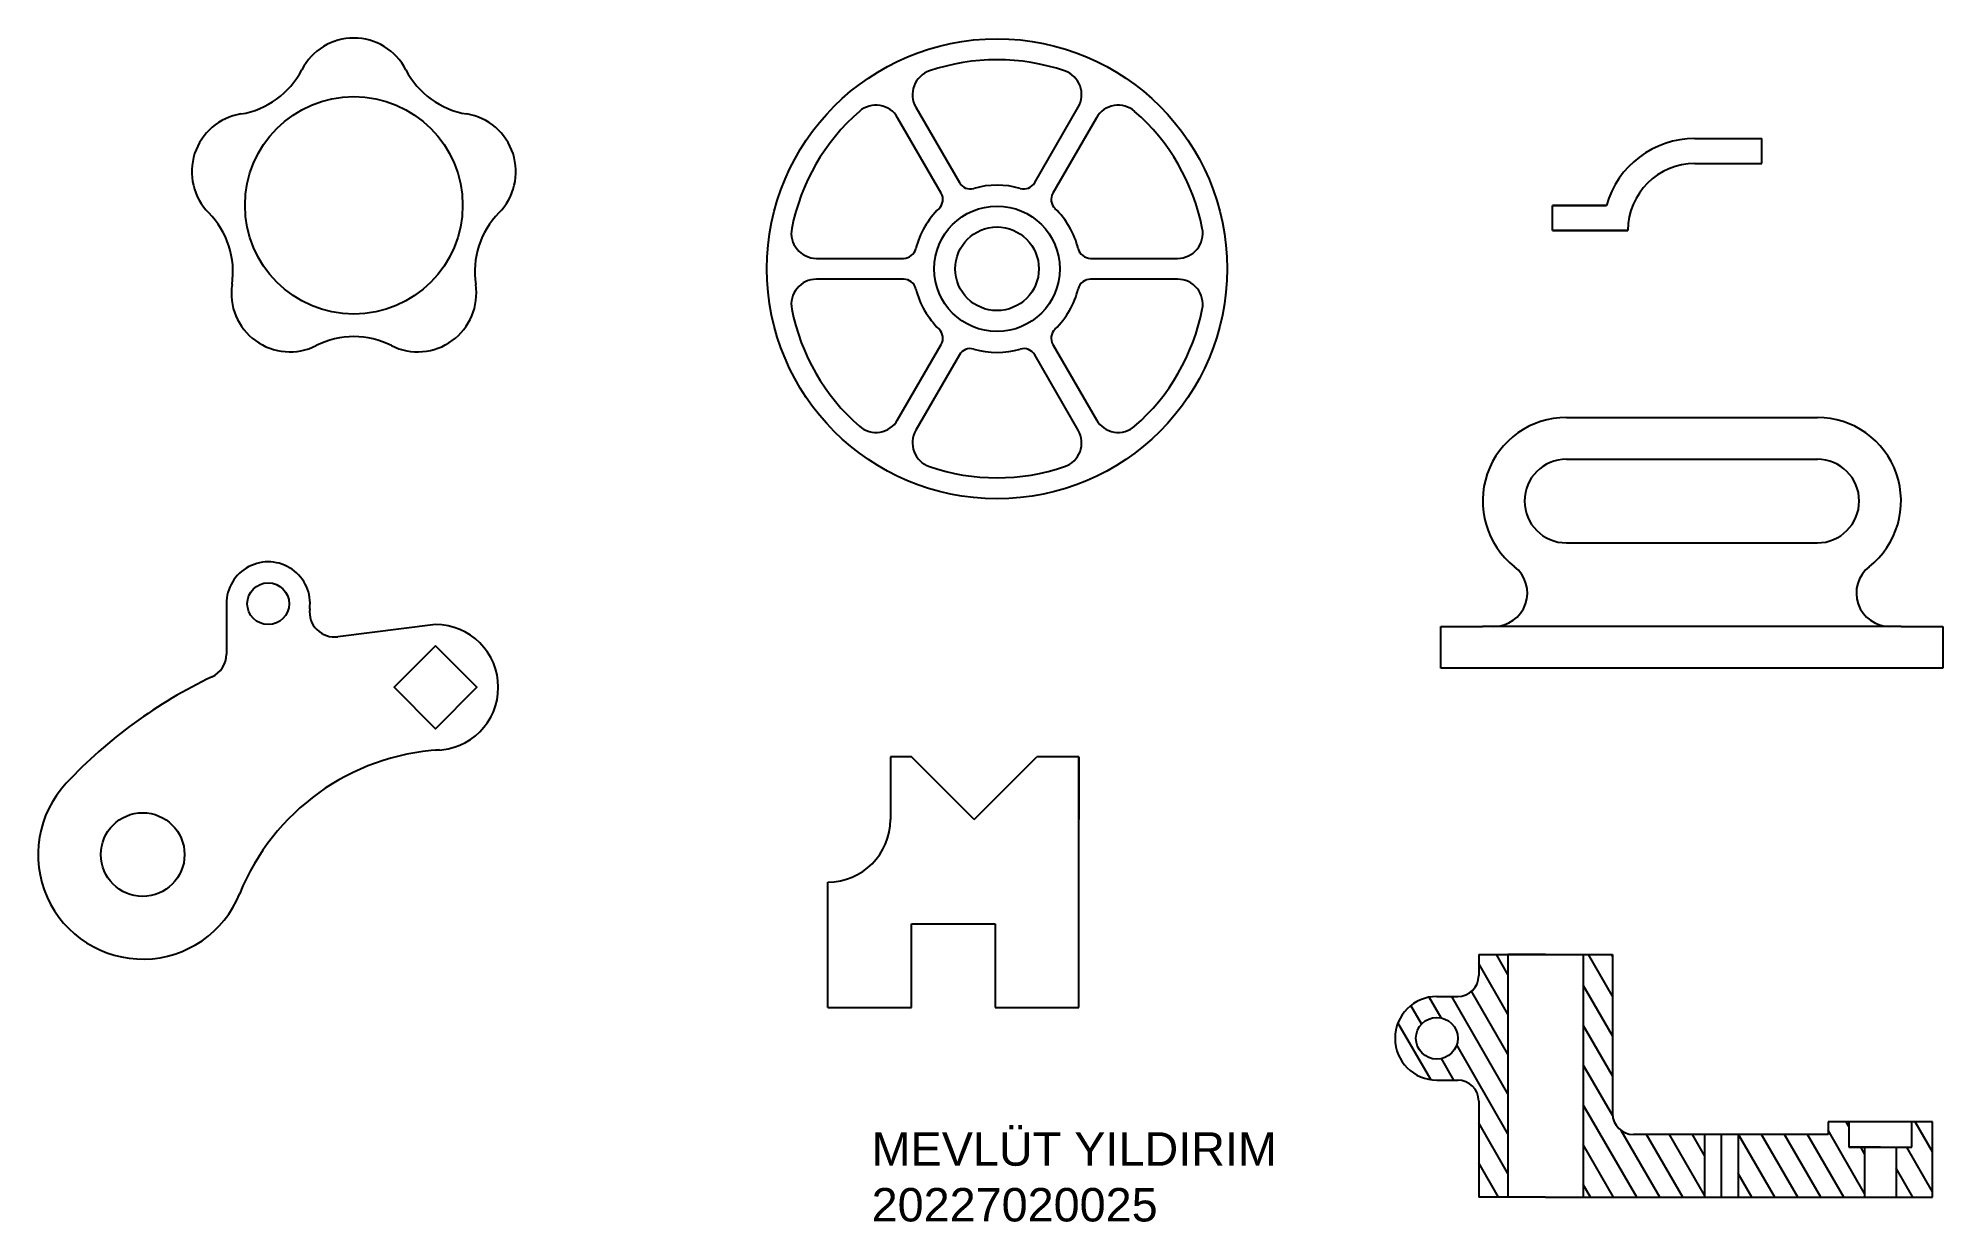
# Model space of a CAD drawing. Header units: millimetres. Extents: x 2506 to 2962, y 1192 to 1475.
import ezdxf

# ---------------------------------------------------------------- set-up
doc = ezdxf.new("R2010")
doc.units = ezdxf.units.MM
doc.linetypes.add('ACAD_ISO09W100', pattern=[45, 24, -3, 6, -3, 6, -3])
doc.styles.add('Annotative', font='arial.ttf')

# ---------------------------------------------------------------- blocks, each defined once
blk = doc.blocks.new('*U1')
for p, q in [((-19.42, 4.09), (-9, -13.95)), ((9, -13.95), (19.42, 4.09))]:
    blk.add_line(p, q)
for centre, radius, start, end in [((0, -34.55), 50, 71.1385, 108.8615), ((-14.22, 7.09), 6, 108.8615, 210), ((14.22, 7.09), 6, 330, 71.1385), ((-6.4, -12.45), 3, 210, 286.1648), ((0, -34.55), 20, 73.8352, 106.1648), ((6.4, -12.45), 3, 253.8352, 330)]:
    blk.add_arc(centre, radius, start, end)
blk = doc.blocks.new('*U2')
at = {"color": 0, "linetype": 'ByBlock', "lineweight": -2, "transparency": 16777216}
blk.add_blockref('*U1', (2735.49, 1454.55), dxfattribs=at)
for p, rotation in [((2705.57, 1437.27), 59.99999999999999), ((2765.41, 1437.27), 299.9999999999999), ((2705.57, 1402.73), 120), ((2765.41, 1402.73), 240), ((2735.49, 1385.46), 180)]:
    blk.add_blockref('*U1', p, dxfattribs=dict(at, rotation=rotation))

msp = doc.modelspace()

# ---------------------------------------------------------------- hatches: boundary and pattern name
h = msp.add_hatch()
h.set_pattern_fill('ANSI31', color=256, scale=1.5, angle=75)
h.paths.add_polyline_path([(2857.61, 1255.98), (2850.61, 1255.98), (2850.61, 1250.98, -0.414214), (2845.61, 1245.98), (2840.61, 1245.98, 1), (2840.61, 1225.98), (2845.61, 1225.98, -0.414214), (2850.61, 1220.98), (2850.61, 1197.98), (2857.61, 1197.98)])
h.paths.add_polyline_path([(2845.61, 1235.98, -1), (2835.61, 1235.98, -1)], flags=16)
h.paths.add_polyline_path([(2882.61, 1255.98), (2875.61, 1255.98), (2875.61, 1197.98), (2904.61, 1197.98), (2904.61, 1212.98), (2887.61, 1212.98, -0.414214), (2882.61, 1217.98)])
h.paths.add_polyline_path([(2942.86, 1209.98), (2939.11, 1209.98), (2939.11, 1215.98), (2934.11, 1215.98), (2934.11, 1212.98), (2912.61, 1212.98), (2912.61, 1197.98), (2942.86, 1197.98)])
h.paths.add_polyline_path([(2959.11, 1209.98), (2959.11, 1215.98), (2954.11, 1215.98), (2954.11, 1209.98), (2950.36, 1209.98), (2950.36, 1197.98), (2959.11, 1197.98)])

# ---------------------------------------------------------------- linework, layer by layer
for p, q in [((2902.29, 1451.17), (2918.29, 1451.17)), ((2918.29, 1445.17), (2918.29, 1451.17)), ((2902.29, 1445.17), (2918.29, 1445.17)), ((2868.29, 1435.17), (2881.12, 1435.17)), ((2881.12, 1435.17), (2868.29, 1435.17)), ((2868.29, 1429.17), (2868.29, 1435.17)), ((2868.29, 1429.17), (2870.29, 1429.17)), ((2868.29, 1429.17), (2881.12, 1429.17)), ((2886.29, 1429.17), (2868.29, 1429.17)), ((2870.29, 1429.17), (2886.29, 1429.17)), ((2871.56, 1384.46), (2931.56, 1384.46)), ((2871.56, 1374.46), (2931.56, 1374.46)), ((2871.56, 1354.46), (2931.56, 1354.46)), ((2551.29, 1339.91), (2551.29, 1327.85)), ((2601.29, 1334.91), (2577.92, 1331.99)), ((2841.56, 1324.46), (2841.56, 1334.46)), ((2841.56, 1334.46), (2851.56, 1334.46)), ((2951.56, 1334.46), (2851.56, 1334.46)), ((2901.56, 1334.46), (2851.56, 1334.46)), ((2951.56, 1334.46), (2961.56, 1334.46)), ((2961.56, 1334.46), (2961.56, 1324.46)), ((2961.56, 1324.46), (2841.56, 1324.46)), ((2601.29, 1304.88), (2601.29, 1304.91)), ((2715.02, 1303.32), (2710.02, 1303.32)), ((2710.02, 1303.32), (2710.02, 1288.32)), ((2730.02, 1288.32), (2715.02, 1303.32)), ((2730.02, 1288.32), (2745.02, 1303.32)), ((2755.02, 1303.32), (2745.02, 1303.32)), ((2755.02, 1243.32), (2755.02, 1303.32)), ((2755.02, 1303.32), (2755.02, 1288.32)), ((2695.02, 1243.32), (2695.02, 1273.32)), ((2715.02, 1243.32), (2715.02, 1263.32)), ((2715.02, 1263.32), (2735.02, 1263.32)), ((2735.02, 1263.32), (2735.02, 1243.32)), ((2850.61, 1255.98), (2882.61, 1255.98)), ((2850.61, 1255.98), (2850.61, 1250.98)), ((2866.61, 1255.98), (2857.61, 1255.98)), ((2857.61, 1255.98), (2857.61, 1197.98)), ((2866.61, 1255.98), (2875.61, 1255.98)), ((2875.61, 1255.98), (2875.61, 1197.98)), ((2882.61, 1255.98), (2882.61, 1217.98)), ((2882.61, 1255.98), (2882.61, 1217.98)), ((2695.02, 1243.32), (2715.02, 1243.32)), ((2735.02, 1243.32), (2755.02, 1243.32)), ((2840.61, 1245.98), (2845.61, 1245.98)), ((2840.61, 1225.98), (2845.61, 1225.98)), ((2850.61, 1220.98), (2850.61, 1197.98)), ((2959.11, 1215.98), (2934.11, 1215.98)), ((2934.11, 1215.98), (2934.11, 1212.98)), ((2954.11, 1215.98), (2939.11, 1215.98)), ((2939.11, 1215.98), (2939.11, 1209.98)), ((2954.11, 1209.98), (2954.11, 1215.98)), ((2959.11, 1209.98), (2959.11, 1215.98)), ((2934.11, 1212.98), (2887.61, 1212.98)), ((2904.61, 1212.98), (2904.61, 1197.98)), ((2912.61, 1212.98), (2912.61, 1197.98)), ((2939.11, 1209.98), (2954.11, 1209.98)), ((2946.61, 1209.98), (2939.11, 1209.98)), ((2942.86, 1209.98), (2942.86, 1197.98)), ((2946.61, 1209.98), (2944.11, 1209.98)), ((2946.61, 1209.98), (2954.11, 1209.98)), ((2950.36, 1209.98), (2950.36, 1197.98)), ((2959.11, 1197.98), (2959.11, 1209.98)), ((2866.61, 1197.98), (2850.61, 1197.98)), ((2866.61, 1197.98), (2908.61, 1197.98)), ((2908.61, 1197.98), (2946.61, 1197.98)), ((2946.61, 1197.98), (2959.11, 1197.98))]:
    msp.add_line(p, q)
at = {"linetype": 'ACAD_ISO09W100'}
msp.add_line((2908.61, 1197.98), (2908.61, 1212.98), dxfattribs=at)
msp.add_lwpolyline([(2601.29, 1329.81), (2591.39, 1319.91), (2601.29, 1310.02), (2611.19, 1319.91)], close=True)
for centre, radius in [((2735.49, 1420), 55), ((2581.76, 1435.18), 26), ((2735.49, 1420), 15), ((2735.49, 1420), 10), ((2561.29, 1339.91), 5), ((2531.29, 1279.91), 10), ((2840.61, 1235.98), 5)]:
    msp.add_circle(centre, radius)
for centre, radius, start, end in [((2581.76, 1461.18), 14, 27.2895, 152.7105), ((2551.55, 1476.76), 20, 279.2895, 332.7105), ((2611.98, 1476.76), 20, 207.2895, 260.7105), ((2557.03, 1443.21), 14, 99.2895, 224.7105), ((2606.49, 1443.21), 14, 315.2895, 80.7105), ((2902.29, 1429.17), 22, 90, 164.1734), ((2902.29, 1429.17), 16, 90, 180), ((2532.87, 1419.29), 20, 351.2895, 44.7105), ((2630.65, 1419.29), 20, 135.2895, 188.7105), ((2566.48, 1414.14), 14, 171.2895, 296.7105), ((2597.04, 1414.14), 14, 243.2895, 8.7105), ((2581.76, 1383.77), 20, 63.2895, 116.7105), ((2871.56, 1364.46), 20, 90, 231.7868), ((2931.56, 1364.46), 20, 308.2132, 90), ((2871.56, 1364.46), 10, 90, 270), ((2931.56, 1364.46), 10, 270, 90), ((2561.29, 1339.91), 10, 352.9329, 180), ((2854.24, 1342.46), 8, 270, 51.7868), ((2948.88, 1342.46), 8, 128.2132, 270), ((2577.17, 1337.95), 6, 172.9329, 277.125), ((2601.29, 1319.91), 15, 270, 90), ((2601.29, 1319.91), 15, 270, 90), ((2545.29, 1327.85), 6, 295.3377, 0), ((2597.08, 1218.49), 115, 115.3377, 136.9632), ((2605.51, 1250.04), 55, 93.4506, 158.0737), ((2531.29, 1279.91), 25, 136.9632, 338.0737), ((2695.02, 1288.32), 15, 270, 0), ((2845.61, 1250.98), 5, 270, 0), ((2840.61, 1235.98), 10, 90, 270), ((2845.61, 1220.98), 5, 0, 90), ((2887.61, 1217.98), 5, 180, 270)]:
    msp.add_arc(centre, radius, start, end)

# ---------------------------------------------------------------- block references
msp.add_blockref('*U2', (0, 0))

# ---------------------------------------------------------------- texts
at = {"insert": (2705.52, 1213.51), "char_height": 8, "width": 94.0587, "attachment_point": 1, "style": 'Annotative'}
msp.add_mtext('MEVLÜT YILDIRIM\\P20227020025', dxfattribs=at)

doc.saveas('drawing.dxf')
